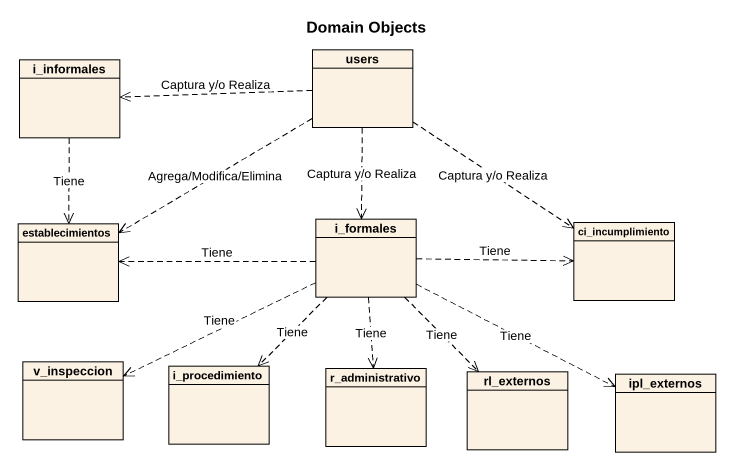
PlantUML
@startuml
title Domain Objects
hide circle
hide empty members
class i_informales
class users
class establecimientos
class i_formales
class ci_incumplimiento
class v_inspeccion
class i_procedimiento
class r_administrativo
class rl_externos
class ipl_externos
i_informales ..> establecimientos : Tiene
users .left.> i_informales : Captura y/o Realiza
users .left.> establecimientos : Agrega/Modifica/Elimina
users ..> i_formales : Captura y/o Realiza
users ..> ci_incumplimiento : Captura y/o Realiza
i_formales .left.> establecimientos : Tiene
i_formales .right.> ci_incumplimiento : Tiene
i_formales .left.> v_inspeccion : Tiene
i_formales ..> i_procedimiento : Tiene
i_formales ..> r_administrativo : Tiene
i_formales ..> rl_externos : Tiene
i_formales .right.> ipl_externos : Tiene
@enduml
